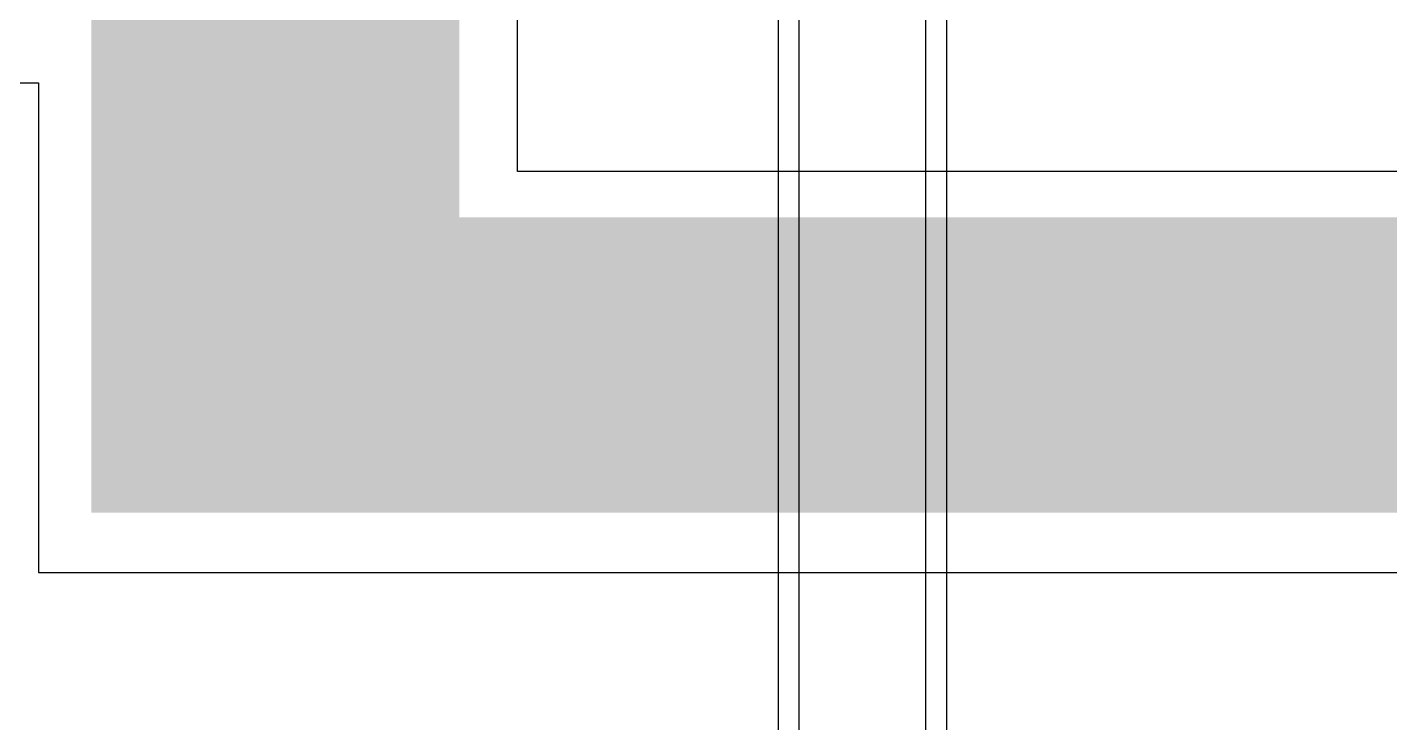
# Model space of a CAD drawing. Header units: millimetres. Extents: x -1.53 to 7.44, y -0.61 to 4.57.
# Drawn here: x -0.433 to 0.548, y 2.084 to 2.585 of the extents above; entities that cross this region are included whole.
import ezdxf

# ---------------------------------------------------------------- set-up
doc = ezdxf.new("R2010")
doc.units = ezdxf.units.MM
doc.header["$MEASUREMENT"] = 0
doc.layers.add('BottomLayer', color=5, linetype='Continuous')
doc.layers.add('TopLayer', color=1, linetype='Continuous')

msp = doc.modelspace()

# ---------------------------------------------------------------- hatches: boundary and pattern name
at = {"layer": 'TopLayer'}
for points in [[(-0.122, 2.235), (-0.122, 2.795), (-0.387, 2.795), (-0.387, 2.235)], [(-0.387, 2.235), (1.29779, 2.235), (1.29779, 2.448), (-0.387, 2.448)]]:
    msp.add_hatch(color=1, dxfattribs=at).paths.add_polyline_path(points)

# ---------------------------------------------------------------- linework, layer by layer
at = {"layer": 'BottomLayer'}
for p, q in [((0.10771, 2.698), (0.10771, 1.94)), ((0.123, 1.94), (0.123, 2.698)), ((0.214, 2.662), (0.214, 1.94)), ((0.22929, 1.94), (0.22929, 2.65566))]:
    msp.add_line(p, q, dxfattribs=at)
at = {"layer": 'TopLayer'}
for p, q in [((-0.08, 2.481), (-0.08, 2.81543)), ((-1.306, 2.545), (-0.425, 2.545)), ((-0.425, 2.545), (-0.425, 2.192)), ((1.525, 2.481), (-0.08, 2.481)), ((-0.425, 2.192), (1.165, 2.192))]:
    msp.add_line(p, q, dxfattribs=at)

doc.saveas('drawing.dxf')
